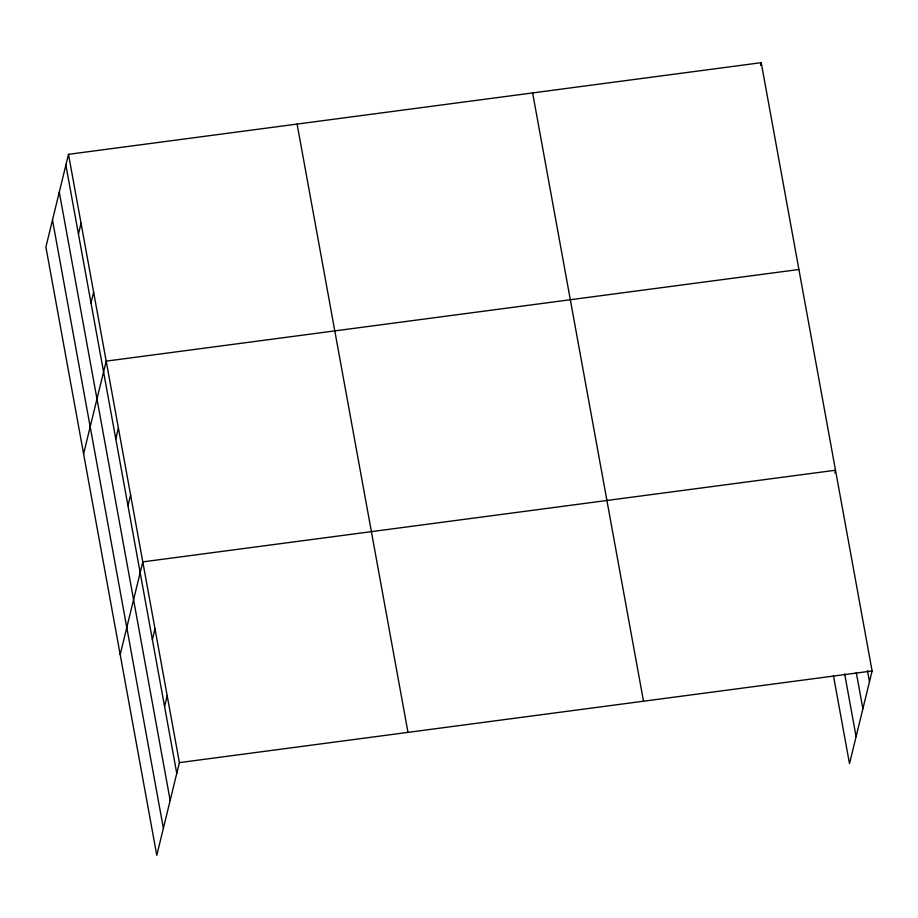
<?xml version="1.0" encoding="UTF-8"?>
<svg xmlns="http://www.w3.org/2000/svg" width="918" height="918" viewBox="0 0 918 918"><rect width="100%" height="100%" fill="white"/><g stroke="black" fill="none" stroke-linecap="round" stroke-linejoin="round"><path stroke-width="1.38" d="M68.494 154.327L45.9 247.034L156.783 855.324L179.389 762.617L68.494 154.327L761.217 62.676L872.1 670.966L849.506 763.673L833.487 675.855M78.443 234.033L81.071 223.269M91.008 302.963L93.636 292.211M83.595 453.848L106.201 361.141L798.912 269.49M115.771 438.815L118.399 428.052M127.969 505.726L130.597 494.963M120.189 654.591L142.795 561.885L835.506 470.234L834.852 472.919M152.365 639.559L154.993 628.796M164.563 706.47L167.191 695.706M760.563 65.362L761.217 62.676M179.389 762.617L872.1 670.966M867.441 670.576L869.472 681.73M856.276 672.527L862.886 708.765M844.663 673.904L856.092 736.626M532.624 92.925L643.507 701.214M297.099 124.079L407.982 732.369M65.878 165.091L176.761 773.381M59.28 192.126L170.163 800.416M52.487 219.987L163.381 828.277"/></g></svg>
